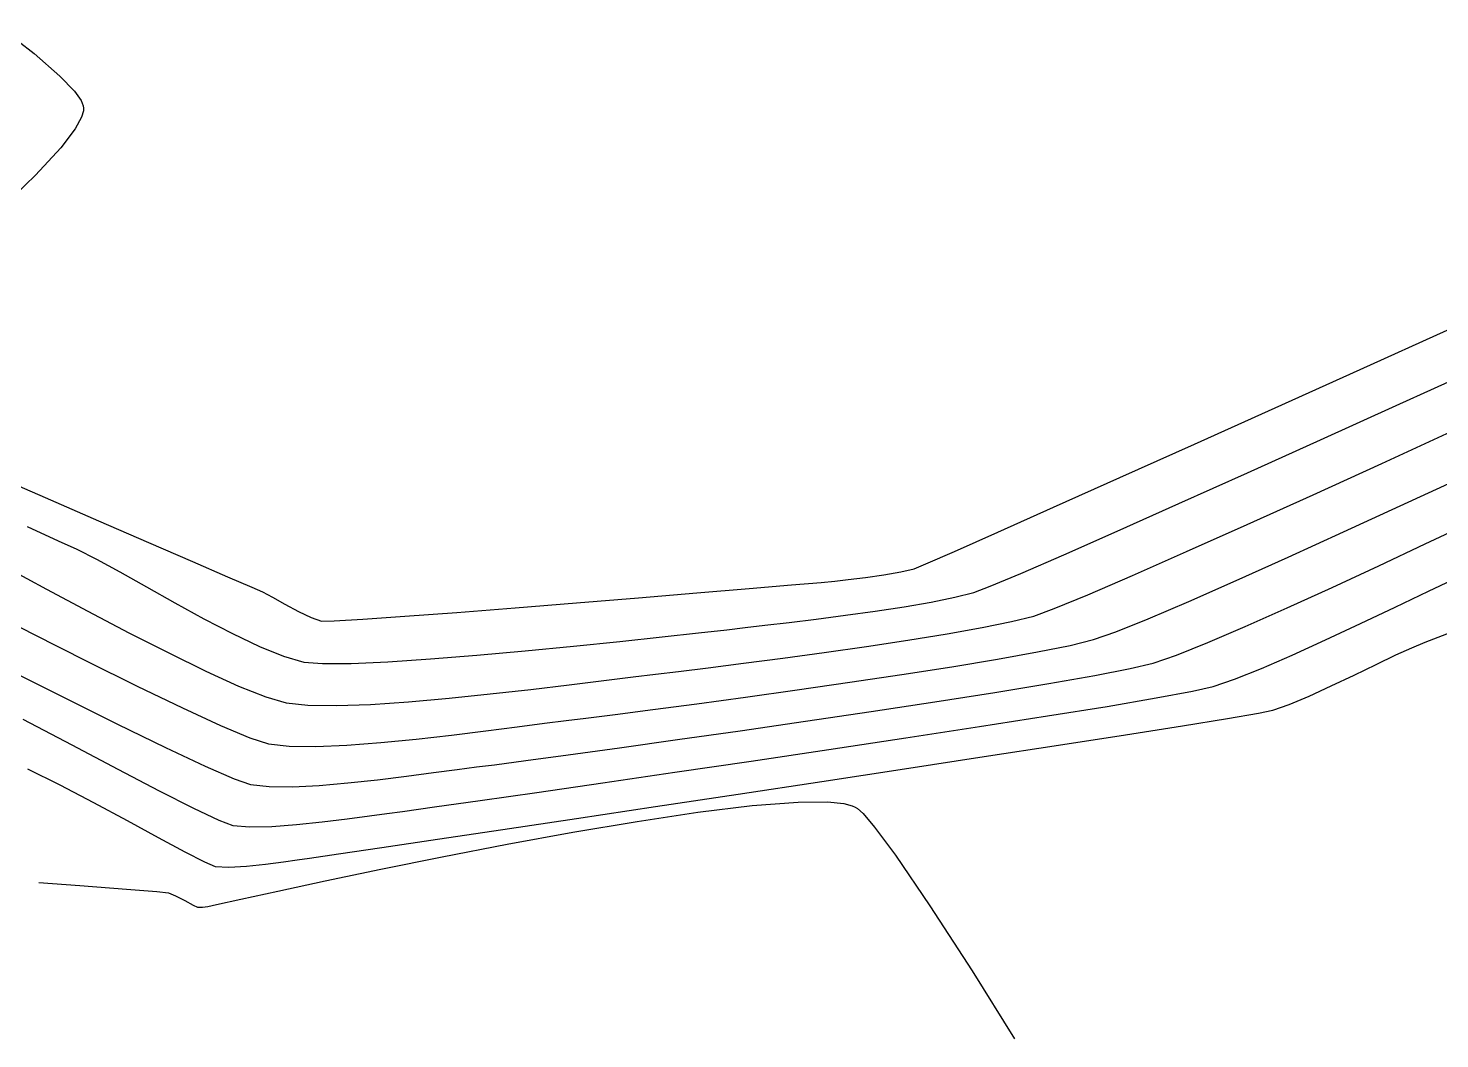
# Model space of a CAD drawing. Header units: metres. Extents: x 708868 to 711043, y 5411316 to 5413138.
# Drawn here: x 710325.33 to 710374.46, y 5412157.21 to 5412192.4 of the extents above; entities that cross this region are included whole.
import ezdxf

# ---------------------------------------------------------------- set-up
doc = ezdxf.new("R2010")
doc.units = ezdxf.units.M
for name, color, linetype in [('Rionegro 2010_Contours', 7, 'Continuous'), ('Rionegro 2014_Contours', 7, 'Continuous'), ('Rionegro 2018_Contours', 7, 'Continuous')]:
    doc.layers.add(name, color=color, linetype=linetype)

msp = doc.modelspace()

# ---------------------------------------------------------------- linework, layer by layer
at = {"layer": 'Rionegro 2010_Contours'}
for points in [[(710324.399, 5412192.401, 247), (710325.536, 5412191.515, 247), (710326.439, 5412190.735, 247), (710326.945, 5412190.21, 247), (710327.176, 5412189.883, 247), (710327.251, 5412189.702, 247), (710327.263, 5412189.622, 247), (710327.257, 5412189.526, 247), (710327.192, 5412189.303, 247), (710326.969, 5412188.895, 247), (710326.47, 5412188.24, 247), (710325.588, 5412187.284, 247), (710324.506, 5412186.236, 247)], [(710324.027, 5412176.89, 247), (710325.923, 5412176.06, 247), (710327.783, 5412175.25, 247), (710329.52, 5412174.496, 247), (710331.047, 5412173.834, 247), (710332.275, 5412173.302, 247), (710333.119, 5412172.936, 247), (710333.49, 5412172.772, 247), (710333.833, 5412172.592, 247), (710334.27, 5412172.348, 247), (710334.741, 5412172.091, 247), (710335.183, 5412171.876, 247), (710335.536, 5412171.755, 247), (710335.977, 5412171.761, 247), (710336.984, 5412171.821, 247), (710338.445, 5412171.923, 247), (710340.246, 5412172.059, 247), (710342.276, 5412172.218, 247), (710344.421, 5412172.39, 247), (710346.569, 5412172.566, 247), (710348.607, 5412172.735, 247), (710350.423, 5412172.888, 247), (710351.903, 5412173.015, 247), (710352.935, 5412173.105, 247), (710353.407, 5412173.149, 247), (710353.873, 5412173.204, 247), (710354.473, 5412173.279, 247), (710355.116, 5412173.369, 247), (710355.709, 5412173.468, 247), (710356.163, 5412173.572, 247), (710356.576, 5412173.745, 247), (710357.572, 5412174.182, 247), (710359.078, 5412174.852, 247), (710361.019, 5412175.72, 247), (710363.325, 5412176.754, 247), (710365.921, 5412177.921, 247), (710368.734, 5412179.187, 247), (710371.693, 5412180.519, 247), (710374.723, 5412181.885, 247)], [(710325.298, 5412175.047, 246), (710326.378, 5412174.556, 246), (710327.029, 5412174.256, 246), (710327.705, 5412173.913, 246), (710328.525, 5412173.466, 246), (710329.45, 5412172.948, 246), (710330.439, 5412172.395, 246), (710331.451, 5412171.841, 246), (710332.446, 5412171.324, 246), (710333.383, 5412170.876, 246), (710334.221, 5412170.534, 246), (710334.921, 5412170.332, 246), (710335.579, 5412170.276, 246), (710336.579, 5412170.282, 246), (710337.854, 5412170.339, 246), (710339.334, 5412170.437, 246), (710340.951, 5412170.568, 246), (710342.634, 5412170.72, 246), (710344.316, 5412170.883, 246), (710345.928, 5412171.049, 246), (710347.4, 5412171.206, 246), (710348.663, 5412171.346, 246), (710349.649, 5412171.457, 246), (710350.289, 5412171.531, 246), (710350.973, 5412171.61, 246), (710351.813, 5412171.71, 246), (710352.763, 5412171.827, 246), (710353.778, 5412171.959, 246), (710354.812, 5412172.104, 246), (710355.822, 5412172.258, 246), (710356.76, 5412172.42, 246), (710357.583, 5412172.586, 246), (710358.245, 5412172.753, 246), (710358.815, 5412172.968, 246), (710359.88, 5412173.417, 246), (710361.375, 5412174.068, 246), (710363.232, 5412174.889, 246), (710365.384, 5412175.851, 246), (710367.765, 5412176.921, 246), (710370.307, 5412178.069, 246), (710372.944, 5412179.264, 246), (710375.609, 5412180.474, 246)], [(710323.575, 5412172.295, 244), (710325.498, 5412171.31, 244), (710327.369, 5412170.364, 244), (710329.124, 5412169.492, 244), (710330.698, 5412168.732, 244), (710332.028, 5412168.12, 244), (710333.047, 5412167.693, 244), (710333.691, 5412167.486, 244), (710334.418, 5412167.406, 244), (710335.345, 5412167.394, 244), (710336.423, 5412167.44, 244), (710337.603, 5412167.529, 244), (710338.835, 5412167.649, 244), (710340.07, 5412167.789, 244), (710341.259, 5412167.936, 244), (710342.352, 5412168.077, 244), (710343.3, 5412168.201, 244), (710344.053, 5412168.294, 244), (710344.737, 5412168.377, 244), (710345.764, 5412168.507, 244), (710347.073, 5412168.677, 244), (710348.604, 5412168.881, 244), (710350.297, 5412169.112, 244), (710352.091, 5412169.363, 244), (710353.926, 5412169.627, 244), (710355.741, 5412169.898, 244), (710357.477, 5412170.169, 244), (710359.071, 5412170.432, 244), (710360.465, 5412170.682, 244), (710361.598, 5412170.912, 244), (710362.409, 5412171.114, 244), (710363.188, 5412171.387, 244), (710364.314, 5412171.84, 244), (710365.73, 5412172.443, 244), (710367.374, 5412173.167, 244), (710369.188, 5412173.983, 244), (710371.112, 5412174.859, 244), (710373.087, 5412175.768, 244), (710375.053, 5412176.678, 244)], [(710324.472, 5412170.155, 243), (710326.535, 5412169.116, 243), (710328.439, 5412168.169, 243), (710330.115, 5412167.353, 243), (710331.493, 5412166.704, 243), (710332.503, 5412166.262, 243), (710333.076, 5412166.063, 243), (710333.725, 5412165.992, 243), (710334.536, 5412165.987, 243), (710335.464, 5412166.034, 243), (710336.463, 5412166.12, 243), (710337.488, 5412166.232, 243), (710338.494, 5412166.356, 243), (710339.434, 5412166.48, 243), (710340.263, 5412166.591, 243), (710340.935, 5412166.676, 243), (710341.563, 5412166.755, 243), (710342.65, 5412166.899, 243), (710344.123, 5412167.099, 243), (710345.907, 5412167.346, 243), (710347.928, 5412167.629, 243), (710350.112, 5412167.941, 243), (710352.383, 5412168.27, 243), (710354.668, 5412168.609, 243), (710356.892, 5412168.946, 243), (710358.981, 5412169.274, 243), (710360.859, 5412169.582, 243), (710362.453, 5412169.861, 243), (710363.689, 5412170.102, 243), (710364.491, 5412170.295, 243), (710365.3, 5412170.574, 243), (710366.383, 5412171.008, 243), (710367.684, 5412171.565, 243), (710369.147, 5412172.216, 243), (710370.717, 5412172.932, 243), (710372.339, 5412173.684, 243), (710373.957, 5412174.442, 243), (710375.517, 5412175.176, 243)], [(710325.146, 5412168.346, 242), (710326.847, 5412167.446, 242), (710328.451, 5412166.599, 242), (710329.886, 5412165.85, 242), (710331.081, 5412165.244, 242), (710331.963, 5412164.825, 242), (710332.461, 5412164.64, 242), (710333.051, 5412164.587, 242), (710333.81, 5412164.603, 242), (710334.67, 5412164.669, 242), (710335.568, 5412164.767, 242), (710336.435, 5412164.876, 242), (710337.207, 5412164.98, 242), (710337.818, 5412165.057, 242), (710338.364, 5412165.13, 242), (710339.473, 5412165.284, 242), (710341.059, 5412165.509, 242), (710343.039, 5412165.793, 242), (710345.328, 5412166.124, 242), (710347.841, 5412166.491, 242), (710350.493, 5412166.882, 242), (710353.2, 5412167.285, 242), (710355.877, 5412167.689, 242), (710358.44, 5412168.082, 242), (710360.803, 5412168.452, 242), (710362.883, 5412168.788, 242), (710364.594, 5412169.079, 242), (710365.852, 5412169.311, 242), (710366.573, 5412169.475, 242), (710367.318, 5412169.732, 242), (710368.251, 5412170.107, 242), (710369.324, 5412170.573, 242), (710370.489, 5412171.103, 242), (710371.7, 5412171.668, 242), (710372.909, 5412172.241, 242), (710374.067, 5412172.795, 242), (710375.129, 5412173.301, 242)], [(710325.315, 5412166.617, 241), (710326.432, 5412166.06, 241), (710327.61, 5412165.44, 241), (710328.777, 5412164.809, 241), (710329.859, 5412164.22, 241), (710330.78, 5412163.723, 241), (710331.467, 5412163.371, 241), (710331.846, 5412163.217, 241), (710332.313, 5412163.188, 241), (710332.929, 5412163.223, 241), (710333.596, 5412163.296, 241), (710334.218, 5412163.377, 241), (710334.7, 5412163.439, 241), (710335.126, 5412163.499, 241), (710336.131, 5412163.647, 241), (710337.639, 5412163.87, 241), (710339.573, 5412164.158, 241), (710341.856, 5412164.499, 241), (710344.413, 5412164.882, 241), (710347.165, 5412165.296, 241), (710350.038, 5412165.73, 241), (710352.953, 5412166.172, 241), (710355.836, 5412166.611, 241), (710358.609, 5412167.036, 241), (710361.195, 5412167.435, 241), (710363.519, 5412167.798, 241), (710365.503, 5412168.113, 241), (710367.072, 5412168.368, 241), (710368.148, 5412168.553, 241), (710368.655, 5412168.656, 241), (710369.218, 5412168.855, 241), (710369.913, 5412169.148, 241), (710370.686, 5412169.501, 241), (710371.484, 5412169.879, 241), (710372.252, 5412170.249, 241), (710372.937, 5412170.576, 241), (710373.486, 5412170.827, 241), (710373.954, 5412171.018, 241), (710374.854, 5412171.374, 241)]]:
    msp.add_polyline3d(points, dxfattribs=at)
at = {"layer": 'Rionegro 2014_Contours'}
for points in [[(710324.399, 5412192.401, 247), (710325.536, 5412191.515, 247), (710326.439, 5412190.735, 247), (710326.945, 5412190.21, 247), (710327.176, 5412189.883, 247), (710327.251, 5412189.702, 247), (710327.263, 5412189.622, 247), (710327.257, 5412189.526, 247), (710327.192, 5412189.303, 247), (710326.969, 5412188.895, 247), (710326.47, 5412188.24, 247), (710325.588, 5412187.284, 247), (710324.506, 5412186.236, 247)], [(710324.027, 5412176.89, 247), (710325.923, 5412176.06, 247), (710327.783, 5412175.25, 247), (710329.52, 5412174.496, 247), (710331.047, 5412173.834, 247), (710332.275, 5412173.302, 247), (710333.119, 5412172.936, 247), (710333.49, 5412172.772, 247), (710333.833, 5412172.592, 247), (710334.27, 5412172.348, 247), (710334.741, 5412172.091, 247), (710335.183, 5412171.876, 247), (710335.536, 5412171.755, 247), (710335.977, 5412171.761, 247), (710336.984, 5412171.821, 247), (710338.445, 5412171.923, 247), (710340.246, 5412172.059, 247), (710342.276, 5412172.218, 247), (710344.421, 5412172.39, 247), (710346.569, 5412172.566, 247), (710348.607, 5412172.735, 247), (710350.423, 5412172.888, 247), (710351.903, 5412173.015, 247), (710352.935, 5412173.105, 247), (710353.407, 5412173.149, 247), (710353.873, 5412173.204, 247), (710354.473, 5412173.279, 247), (710355.116, 5412173.369, 247), (710355.709, 5412173.468, 247), (710356.163, 5412173.572, 247), (710356.576, 5412173.745, 247), (710357.572, 5412174.182, 247), (710359.078, 5412174.852, 247), (710361.019, 5412175.72, 247), (710363.325, 5412176.754, 247), (710365.921, 5412177.921, 247), (710368.734, 5412179.187, 247), (710371.693, 5412180.519, 247), (710374.723, 5412181.885, 247)], [(710325.298, 5412175.047, 246), (710326.378, 5412174.556, 246), (710327.029, 5412174.256, 246), (710327.705, 5412173.913, 246), (710328.525, 5412173.466, 246), (710329.45, 5412172.948, 246), (710330.439, 5412172.395, 246), (710331.451, 5412171.841, 246), (710332.446, 5412171.324, 246), (710333.383, 5412170.876, 246), (710334.221, 5412170.534, 246), (710334.921, 5412170.332, 246), (710335.579, 5412170.276, 246), (710336.579, 5412170.282, 246), (710337.854, 5412170.339, 246), (710339.334, 5412170.437, 246), (710340.951, 5412170.568, 246), (710342.634, 5412170.72, 246), (710344.316, 5412170.883, 246), (710345.928, 5412171.049, 246), (710347.4, 5412171.206, 246), (710348.663, 5412171.346, 246), (710349.649, 5412171.457, 246), (710350.289, 5412171.531, 246), (710350.973, 5412171.61, 246), (710351.813, 5412171.71, 246), (710352.763, 5412171.827, 246), (710353.778, 5412171.959, 246), (710354.812, 5412172.104, 246), (710355.822, 5412172.258, 246), (710356.76, 5412172.42, 246), (710357.583, 5412172.586, 246), (710358.245, 5412172.753, 246), (710358.815, 5412172.968, 246), (710359.88, 5412173.417, 246), (710361.375, 5412174.068, 246), (710363.232, 5412174.889, 246), (710365.384, 5412175.851, 246), (710367.765, 5412176.921, 246), (710370.307, 5412178.069, 246), (710372.944, 5412179.264, 246), (710375.609, 5412180.474, 246)], [(710324.597, 5412173.609, 245), (710325.976, 5412172.866, 245), (710327.406, 5412172.103, 245), (710328.838, 5412171.353, 245), (710330.223, 5412170.646, 245), (710331.511, 5412170.017, 245), (710332.653, 5412169.496, 245), (710333.602, 5412169.116, 245), (710334.306, 5412168.909, 245), (710335.063, 5412168.827, 245), (710336.062, 5412168.813, 245), (710337.25, 5412168.857, 245), (710338.573, 5412168.947, 245), (710339.98, 5412169.071, 245), (710341.415, 5412169.219, 245), (710342.827, 5412169.378, 245), (710344.161, 5412169.539, 245), (710345.366, 5412169.689, 245), (710346.387, 5412169.817, 245), (710347.171, 5412169.912, 245), (710347.961, 5412170.006, 245), (710348.998, 5412170.133, 245), (710350.227, 5412170.289, 245), (710351.592, 5412170.469, 245), (710353.038, 5412170.666, 245), (710354.51, 5412170.876, 245), (710355.952, 5412171.094, 245), (710357.311, 5412171.313, 245), (710358.529, 5412171.53, 245), (710359.553, 5412171.739, 245), (710360.327, 5412171.933, 245), (710361.042, 5412172.193, 245), (710362.214, 5412172.676, 245), (710363.772, 5412173.348, 245), (710365.645, 5412174.175, 245), (710367.762, 5412175.123, 245), (710370.05, 5412176.158, 245), (710372.44, 5412177.246, 245), (710374.859, 5412178.353, 245)], [(710323.575, 5412172.295, 244), (710325.498, 5412171.31, 244), (710327.369, 5412170.364, 244), (710329.124, 5412169.492, 244), (710330.698, 5412168.732, 244), (710332.028, 5412168.12, 244), (710333.047, 5412167.693, 244), (710333.691, 5412167.486, 244), (710334.418, 5412167.406, 244), (710335.345, 5412167.394, 244), (710336.423, 5412167.44, 244), (710337.603, 5412167.529, 244), (710338.835, 5412167.649, 244), (710340.07, 5412167.789, 244), (710341.259, 5412167.936, 244), (710342.352, 5412168.077, 244), (710343.3, 5412168.201, 244), (710344.053, 5412168.294, 244), (710344.737, 5412168.377, 244), (710345.764, 5412168.507, 244), (710347.073, 5412168.677, 244), (710348.604, 5412168.881, 244), (710350.297, 5412169.112, 244), (710352.091, 5412169.363, 244), (710353.926, 5412169.627, 244), (710355.741, 5412169.898, 244), (710357.477, 5412170.169, 244), (710359.071, 5412170.432, 244), (710360.465, 5412170.682, 244), (710361.598, 5412170.912, 244), (710362.409, 5412171.114, 244), (710363.188, 5412171.387, 244), (710364.314, 5412171.84, 244), (710365.73, 5412172.443, 244), (710367.374, 5412173.167, 244), (710369.188, 5412173.983, 244), (710371.112, 5412174.859, 244), (710373.087, 5412175.768, 244), (710375.053, 5412176.678, 244)], [(710324.472, 5412170.155, 243), (710326.535, 5412169.116, 243), (710328.439, 5412168.169, 243), (710330.115, 5412167.353, 243), (710331.493, 5412166.704, 243), (710332.503, 5412166.262, 243), (710333.076, 5412166.063, 243), (710333.725, 5412165.992, 243), (710334.536, 5412165.987, 243), (710335.464, 5412166.034, 243), (710336.463, 5412166.12, 243), (710337.488, 5412166.232, 243), (710338.494, 5412166.356, 243), (710339.434, 5412166.48, 243), (710340.263, 5412166.591, 243), (710340.935, 5412166.676, 243), (710341.563, 5412166.755, 243), (710342.65, 5412166.899, 243), (710344.123, 5412167.099, 243), (710345.907, 5412167.346, 243), (710347.928, 5412167.629, 243), (710350.112, 5412167.941, 243), (710352.383, 5412168.27, 243), (710354.668, 5412168.609, 243), (710356.892, 5412168.946, 243), (710358.981, 5412169.274, 243), (710360.859, 5412169.582, 243), (710362.453, 5412169.861, 243), (710363.689, 5412170.102, 243), (710364.491, 5412170.295, 243), (710365.3, 5412170.574, 243), (710366.383, 5412171.008, 243), (710367.684, 5412171.565, 243), (710369.147, 5412172.216, 243), (710370.717, 5412172.932, 243), (710372.339, 5412173.684, 243), (710373.957, 5412174.442, 243), (710375.517, 5412175.176, 243)], [(710325.146, 5412168.346, 242), (710326.847, 5412167.446, 242), (710328.451, 5412166.599, 242), (710329.886, 5412165.85, 242), (710331.081, 5412165.244, 242), (710331.963, 5412164.825, 242), (710332.461, 5412164.64, 242), (710333.051, 5412164.587, 242), (710333.81, 5412164.603, 242), (710334.67, 5412164.669, 242), (710335.568, 5412164.767, 242), (710336.435, 5412164.876, 242), (710337.207, 5412164.98, 242), (710337.818, 5412165.057, 242), (710338.364, 5412165.13, 242), (710339.473, 5412165.284, 242), (710341.059, 5412165.509, 242), (710343.039, 5412165.793, 242), (710345.328, 5412166.124, 242), (710347.841, 5412166.491, 242), (710350.493, 5412166.882, 242), (710353.2, 5412167.285, 242), (710355.877, 5412167.689, 242), (710358.44, 5412168.082, 242), (710360.803, 5412168.452, 242), (710362.883, 5412168.788, 242), (710364.594, 5412169.079, 242), (710365.852, 5412169.311, 242), (710366.573, 5412169.475, 242), (710367.318, 5412169.732, 242), (710368.251, 5412170.107, 242), (710369.324, 5412170.573, 242), (710370.489, 5412171.103, 242), (710371.7, 5412171.668, 242), (710372.909, 5412172.241, 242), (710374.067, 5412172.795, 242), (710375.129, 5412173.301, 242)], [(710325.315, 5412166.617, 241), (710326.432, 5412166.06, 241), (710327.61, 5412165.44, 241), (710328.777, 5412164.809, 241), (710329.859, 5412164.22, 241), (710330.78, 5412163.723, 241), (710331.467, 5412163.371, 241), (710331.846, 5412163.217, 241), (710332.313, 5412163.188, 241), (710332.929, 5412163.223, 241), (710333.596, 5412163.296, 241), (710334.218, 5412163.377, 241), (710334.7, 5412163.439, 241), (710335.126, 5412163.499, 241), (710336.131, 5412163.647, 241), (710337.639, 5412163.87, 241), (710339.573, 5412164.158, 241), (710341.856, 5412164.499, 241), (710344.413, 5412164.882, 241), (710347.165, 5412165.296, 241), (710350.038, 5412165.73, 241), (710352.953, 5412166.172, 241), (710355.836, 5412166.611, 241), (710358.609, 5412167.036, 241), (710361.195, 5412167.435, 241), (710363.519, 5412167.798, 241), (710365.503, 5412168.113, 241), (710367.072, 5412168.368, 241), (710368.148, 5412168.553, 241), (710368.655, 5412168.656, 241), (710369.218, 5412168.855, 241), (710369.913, 5412169.148, 241), (710370.686, 5412169.501, 241), (710371.484, 5412169.879, 241), (710372.252, 5412170.249, 241), (710372.937, 5412170.576, 241), (710373.486, 5412170.827, 241), (710373.954, 5412171.018, 241), (710374.854, 5412171.374, 241)], [(710325.698, 5412162.653, 240), (710327.131, 5412162.545, 240), (710328.758, 5412162.421, 240), (710329.815, 5412162.336, 240), (710330.214, 5412162.299, 240), (710330.464, 5412162.195, 240), (710330.785, 5412162.027, 240), (710331.075, 5412161.869, 240), (710331.231, 5412161.793, 240), (710331.405, 5412161.798, 240), (710331.582, 5412161.821, 240), (710331.891, 5412161.889, 240), (710332.731, 5412162.076, 240), (710334.019, 5412162.357, 240), (710335.673, 5412162.712, 240), (710337.609, 5412163.117, 240), (710339.745, 5412163.549, 240), (710341.998, 5412163.986, 240), (710344.287, 5412164.405, 240), (710346.527, 5412164.784, 240), (710348.637, 5412165.1, 240), (710350.534, 5412165.331, 240), (710352.135, 5412165.453, 240), (710353.147, 5412165.458, 240), (710353.722, 5412165.4, 240), (710354.008, 5412165.329, 240), (710354.119, 5412165.283, 240), (710354.194, 5412165.236, 240), (710354.39, 5412165.057, 240), (710354.793, 5412164.586, 240), (710355.523, 5412163.601, 240), (710356.715, 5412161.847, 240), (710358.181, 5412159.574, 240), (710359.655, 5412157.212, 240)]]:
    msp.add_polyline3d(points, dxfattribs=at)
at = {"layer": 'Rionegro 2018_Contours'}
for points in [[(710324.399, 5412192.401, 247), (710325.536, 5412191.515, 247), (710326.439, 5412190.735, 247), (710326.945, 5412190.21, 247), (710327.176, 5412189.883, 247), (710327.251, 5412189.702, 247), (710327.263, 5412189.622, 247), (710327.257, 5412189.526, 247), (710327.192, 5412189.303, 247), (710326.969, 5412188.895, 247), (710326.47, 5412188.24, 247), (710325.588, 5412187.284, 247), (710324.506, 5412186.236, 247)], [(710324.027, 5412176.89, 247), (710325.923, 5412176.06, 247), (710327.783, 5412175.25, 247), (710329.52, 5412174.496, 247), (710331.047, 5412173.834, 247), (710332.275, 5412173.302, 247), (710333.119, 5412172.936, 247), (710333.49, 5412172.772, 247), (710333.833, 5412172.592, 247), (710334.27, 5412172.348, 247), (710334.741, 5412172.091, 247), (710335.183, 5412171.876, 247), (710335.536, 5412171.755, 247), (710335.977, 5412171.761, 247), (710336.984, 5412171.821, 247), (710338.445, 5412171.923, 247), (710340.246, 5412172.059, 247), (710342.276, 5412172.218, 247), (710344.421, 5412172.39, 247), (710346.569, 5412172.566, 247), (710348.607, 5412172.735, 247), (710350.423, 5412172.888, 247), (710351.903, 5412173.015, 247), (710352.935, 5412173.105, 247), (710353.407, 5412173.149, 247), (710353.873, 5412173.204, 247), (710354.473, 5412173.279, 247), (710355.116, 5412173.369, 247), (710355.709, 5412173.468, 247), (710356.163, 5412173.572, 247), (710356.576, 5412173.745, 247), (710357.572, 5412174.182, 247), (710359.078, 5412174.852, 247), (710361.019, 5412175.72, 247), (710363.325, 5412176.754, 247), (710365.921, 5412177.921, 247), (710368.734, 5412179.187, 247), (710371.693, 5412180.519, 247), (710374.723, 5412181.885, 247)], [(710325.298, 5412175.047, 246), (710326.378, 5412174.556, 246), (710327.029, 5412174.256, 246), (710327.705, 5412173.913, 246), (710328.525, 5412173.466, 246), (710329.45, 5412172.948, 246), (710330.439, 5412172.395, 246), (710331.451, 5412171.841, 246), (710332.446, 5412171.324, 246), (710333.383, 5412170.876, 246), (710334.221, 5412170.534, 246), (710334.921, 5412170.332, 246), (710335.579, 5412170.276, 246), (710336.579, 5412170.282, 246), (710337.854, 5412170.339, 246), (710339.334, 5412170.437, 246), (710340.951, 5412170.568, 246), (710342.634, 5412170.72, 246), (710344.316, 5412170.883, 246), (710345.928, 5412171.049, 246), (710347.4, 5412171.206, 246), (710348.663, 5412171.346, 246), (710349.649, 5412171.457, 246), (710350.289, 5412171.531, 246), (710350.973, 5412171.61, 246), (710351.813, 5412171.71, 246), (710352.763, 5412171.827, 246), (710353.778, 5412171.959, 246), (710354.812, 5412172.104, 246), (710355.822, 5412172.258, 246), (710356.76, 5412172.42, 246), (710357.583, 5412172.586, 246), (710358.245, 5412172.753, 246), (710358.815, 5412172.968, 246), (710359.88, 5412173.417, 246), (710361.375, 5412174.068, 246), (710363.232, 5412174.889, 246), (710365.384, 5412175.851, 246), (710367.765, 5412176.921, 246), (710370.307, 5412178.069, 246), (710372.944, 5412179.264, 246), (710375.609, 5412180.474, 246)], [(710324.597, 5412173.609, 245), (710325.976, 5412172.866, 245), (710327.406, 5412172.103, 245), (710328.838, 5412171.353, 245), (710330.223, 5412170.646, 245), (710331.511, 5412170.017, 245), (710332.653, 5412169.496, 245), (710333.602, 5412169.116, 245), (710334.306, 5412168.909, 245), (710335.063, 5412168.827, 245), (710336.062, 5412168.813, 245), (710337.25, 5412168.857, 245), (710338.573, 5412168.947, 245), (710339.98, 5412169.071, 245), (710341.415, 5412169.219, 245), (710342.827, 5412169.378, 245), (710344.161, 5412169.539, 245), (710345.366, 5412169.689, 245), (710346.387, 5412169.817, 245), (710347.171, 5412169.912, 245), (710347.961, 5412170.006, 245), (710348.998, 5412170.133, 245), (710350.227, 5412170.289, 245), (710351.592, 5412170.469, 245), (710353.038, 5412170.666, 245), (710354.51, 5412170.876, 245), (710355.952, 5412171.094, 245), (710357.311, 5412171.313, 245), (710358.529, 5412171.53, 245), (710359.553, 5412171.739, 245), (710360.327, 5412171.933, 245), (710361.042, 5412172.193, 245), (710362.214, 5412172.676, 245), (710363.772, 5412173.348, 245), (710365.645, 5412174.175, 245), (710367.762, 5412175.123, 245), (710370.05, 5412176.158, 245), (710372.44, 5412177.246, 245), (710374.859, 5412178.353, 245)], [(710323.575, 5412172.295, 244), (710325.498, 5412171.31, 244), (710327.369, 5412170.364, 244), (710329.124, 5412169.492, 244), (710330.698, 5412168.732, 244), (710332.028, 5412168.12, 244), (710333.047, 5412167.693, 244), (710333.691, 5412167.486, 244), (710334.418, 5412167.406, 244), (710335.345, 5412167.394, 244), (710336.423, 5412167.44, 244), (710337.603, 5412167.529, 244), (710338.835, 5412167.649, 244), (710340.07, 5412167.789, 244), (710341.259, 5412167.936, 244), (710342.352, 5412168.077, 244), (710343.3, 5412168.201, 244), (710344.053, 5412168.294, 244), (710344.737, 5412168.377, 244), (710345.764, 5412168.507, 244), (710347.073, 5412168.677, 244), (710348.604, 5412168.881, 244), (710350.297, 5412169.112, 244), (710352.091, 5412169.363, 244), (710353.926, 5412169.627, 244), (710355.741, 5412169.898, 244), (710357.477, 5412170.169, 244), (710359.071, 5412170.432, 244), (710360.465, 5412170.682, 244), (710361.598, 5412170.912, 244), (710362.409, 5412171.114, 244), (710363.188, 5412171.387, 244), (710364.314, 5412171.84, 244), (710365.73, 5412172.443, 244), (710367.374, 5412173.167, 244), (710369.188, 5412173.983, 244), (710371.112, 5412174.859, 244), (710373.087, 5412175.768, 244), (710375.053, 5412176.678, 244)], [(710324.472, 5412170.155, 243), (710326.535, 5412169.116, 243), (710328.439, 5412168.169, 243), (710330.115, 5412167.353, 243), (710331.493, 5412166.704, 243), (710332.503, 5412166.262, 243), (710333.076, 5412166.063, 243), (710333.725, 5412165.992, 243), (710334.536, 5412165.987, 243), (710335.464, 5412166.034, 243), (710336.463, 5412166.12, 243), (710337.488, 5412166.232, 243), (710338.494, 5412166.356, 243), (710339.434, 5412166.48, 243), (710340.263, 5412166.591, 243), (710340.935, 5412166.676, 243), (710341.563, 5412166.755, 243), (710342.65, 5412166.899, 243), (710344.123, 5412167.099, 243), (710345.907, 5412167.346, 243), (710347.928, 5412167.629, 243), (710350.112, 5412167.941, 243), (710352.383, 5412168.27, 243), (710354.668, 5412168.609, 243), (710356.892, 5412168.946, 243), (710358.981, 5412169.274, 243), (710360.859, 5412169.582, 243), (710362.453, 5412169.861, 243), (710363.689, 5412170.102, 243), (710364.491, 5412170.295, 243), (710365.3, 5412170.574, 243), (710366.383, 5412171.008, 243), (710367.684, 5412171.565, 243), (710369.147, 5412172.216, 243), (710370.717, 5412172.932, 243), (710372.339, 5412173.684, 243), (710373.957, 5412174.442, 243), (710375.517, 5412175.176, 243)], [(710325.146, 5412168.346, 242), (710326.847, 5412167.446, 242), (710328.451, 5412166.599, 242), (710329.886, 5412165.85, 242), (710331.081, 5412165.244, 242), (710331.963, 5412164.825, 242), (710332.461, 5412164.64, 242), (710333.051, 5412164.587, 242), (710333.81, 5412164.603, 242), (710334.67, 5412164.669, 242), (710335.568, 5412164.767, 242), (710336.435, 5412164.876, 242), (710337.207, 5412164.98, 242), (710337.818, 5412165.057, 242), (710338.364, 5412165.13, 242), (710339.473, 5412165.284, 242), (710341.059, 5412165.509, 242), (710343.039, 5412165.793, 242), (710345.328, 5412166.124, 242), (710347.841, 5412166.491, 242), (710350.493, 5412166.882, 242), (710353.2, 5412167.285, 242), (710355.877, 5412167.689, 242), (710358.44, 5412168.082, 242), (710360.803, 5412168.452, 242), (710362.883, 5412168.788, 242), (710364.594, 5412169.079, 242), (710365.852, 5412169.311, 242), (710366.573, 5412169.475, 242), (710367.318, 5412169.732, 242), (710368.251, 5412170.107, 242), (710369.324, 5412170.573, 242), (710370.489, 5412171.103, 242), (710371.7, 5412171.668, 242), (710372.909, 5412172.241, 242), (710374.067, 5412172.795, 242), (710375.129, 5412173.301, 242)], [(710325.315, 5412166.617, 241), (710326.432, 5412166.06, 241), (710327.61, 5412165.44, 241), (710328.777, 5412164.809, 241), (710329.859, 5412164.22, 241), (710330.78, 5412163.723, 241), (710331.467, 5412163.371, 241), (710331.846, 5412163.217, 241), (710332.313, 5412163.188, 241), (710332.929, 5412163.223, 241), (710333.596, 5412163.296, 241), (710334.218, 5412163.377, 241), (710334.7, 5412163.439, 241), (710335.126, 5412163.499, 241), (710336.131, 5412163.647, 241), (710337.639, 5412163.87, 241), (710339.573, 5412164.158, 241), (710341.856, 5412164.499, 241), (710344.413, 5412164.882, 241), (710347.165, 5412165.296, 241), (710350.038, 5412165.73, 241), (710352.953, 5412166.172, 241), (710355.836, 5412166.611, 241), (710358.609, 5412167.036, 241), (710361.195, 5412167.435, 241), (710363.519, 5412167.798, 241), (710365.503, 5412168.113, 241), (710367.072, 5412168.368, 241), (710368.148, 5412168.553, 241), (710368.655, 5412168.656, 241), (710369.218, 5412168.855, 241), (710369.913, 5412169.148, 241), (710370.686, 5412169.501, 241), (710371.484, 5412169.879, 241), (710372.252, 5412170.249, 241), (710372.937, 5412170.576, 241), (710373.486, 5412170.827, 241), (710373.954, 5412171.018, 241), (710374.854, 5412171.374, 241)], [(710325.698, 5412162.653, 240), (710327.131, 5412162.545, 240), (710328.758, 5412162.421, 240), (710329.815, 5412162.336, 240), (710330.214, 5412162.299, 240), (710330.464, 5412162.195, 240), (710330.785, 5412162.027, 240), (710331.075, 5412161.869, 240), (710331.231, 5412161.793, 240), (710331.405, 5412161.798, 240), (710331.582, 5412161.821, 240), (710331.891, 5412161.889, 240), (710332.731, 5412162.076, 240), (710334.019, 5412162.357, 240), (710335.673, 5412162.712, 240), (710337.609, 5412163.117, 240), (710339.745, 5412163.549, 240), (710341.998, 5412163.986, 240), (710344.287, 5412164.405, 240), (710346.527, 5412164.784, 240), (710348.637, 5412165.1, 240), (710350.534, 5412165.331, 240), (710352.135, 5412165.453, 240), (710353.147, 5412165.458, 240), (710353.722, 5412165.4, 240), (710354.008, 5412165.329, 240), (710354.119, 5412165.283, 240), (710354.194, 5412165.236, 240), (710354.39, 5412165.057, 240), (710354.793, 5412164.586, 240), (710355.523, 5412163.601, 240), (710356.715, 5412161.847, 240), (710358.181, 5412159.574, 240), (710359.655, 5412157.212, 240)]]:
    msp.add_polyline3d(points, dxfattribs=at)

doc.saveas('drawing.dxf')
